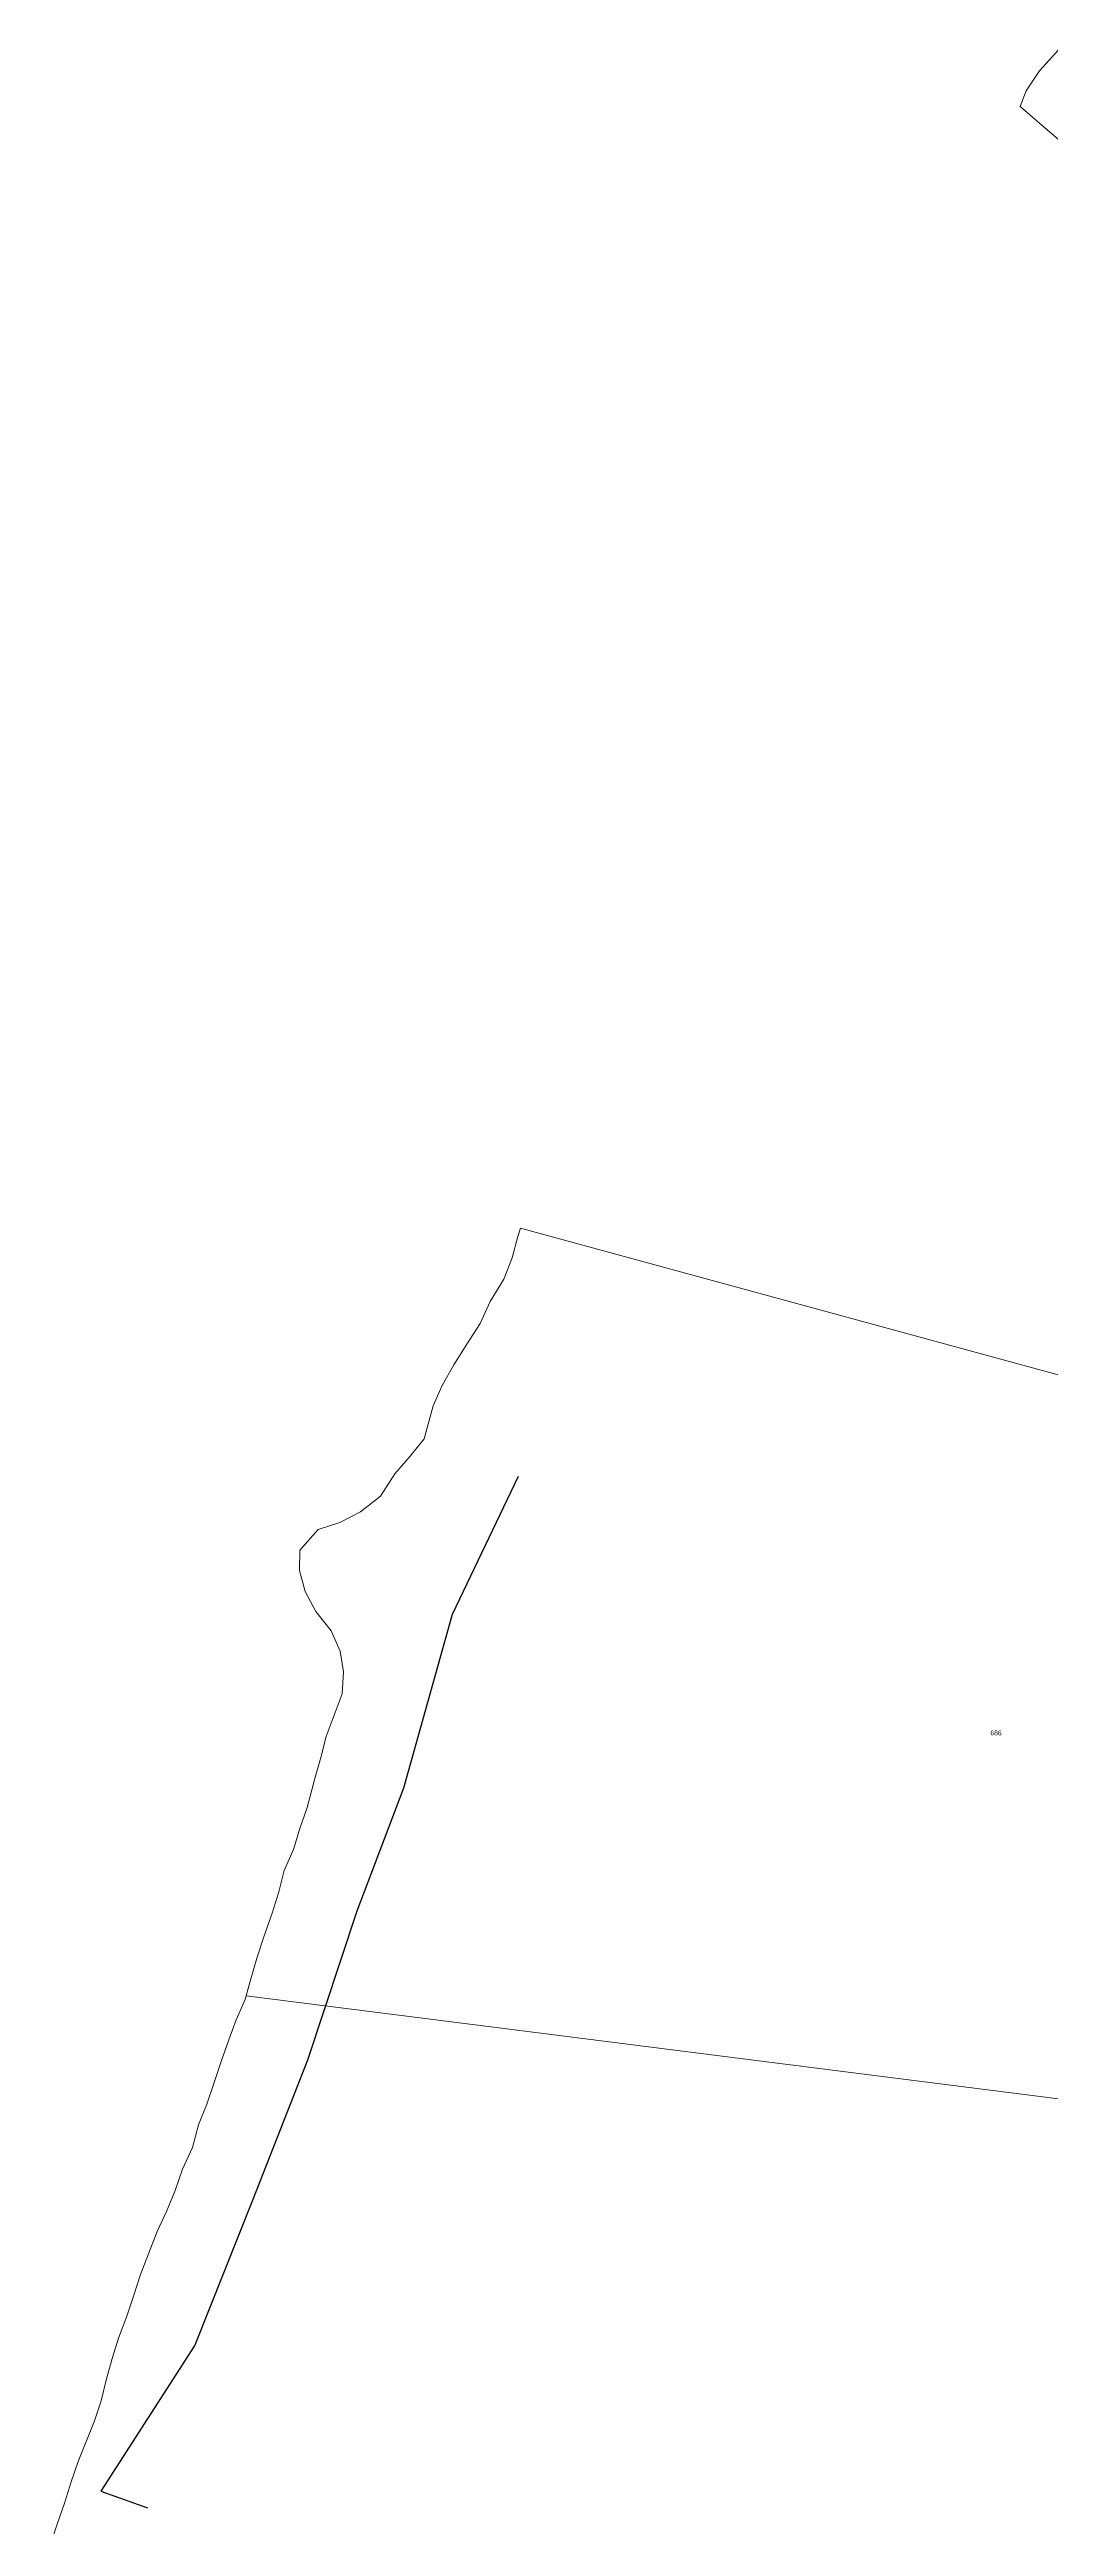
# Model space of a CAD drawing. Header units: metres. Extents: x 284044 to 286251, y 6274170 to 6277073.
# Drawn here: x 284467 to 284842, y 6275878 to 6276806 of the extents above; entities that cross this region are included whole.
import ezdxf

# ---------------------------------------------------------------- set-up
doc = ezdxf.new("R2010")
doc.units = ezdxf.units.M
doc.layers.add('Cadastre Land Parcels_SP_EXT', color=9, linetype='Continuous', lineweight=5)
doc.layers.add('Services_SP_EXT', color=7, linetype='Continuous')
doc.styles.get("Standard").update_dxf_attribs({"font": 'arial.ttf'})

msp = doc.modelspace()

# ---------------------------------------------------------------- linework, layer by layer
at = {"layer": 'Cadastre Land Parcels_SP_EXT', "linetype": 'Continuous'}
for points in [[(284845.06, 6276806.12), (284837.76, 6276798.15), (284832.81, 6276790.61), (284830.51, 6276784.81), (284880.53, 6276741.75)], [(284860.42, 6276305.35), (284643.44, 6276364.57), (284642.44, 6276361.49), (284640.27, 6276353.47), (284637.17, 6276345.5), (284632.06, 6276337.14), (284628.27, 6276328.93), (284623.34, 6276321.09), (284618.51, 6276313.35), (284614.08, 6276305.72), (284610.67, 6276298.05), (284607.35, 6276285.73), (284602.15, 6276279.16), (284596.39, 6276272.51), (284590.97, 6276264.24), (284583.53, 6276258.31), (284575.78, 6276254.4), (284567.68, 6276251.69), (284560.82, 6276243.96), (284560.66, 6276236.33), (284562.84, 6276228.5), (284566.83, 6276221.06), (284572.55, 6276213.7), (284575.94, 6276206.12), (284576.63, 6276201.55), (284577.1, 6276198.45), (284576.66, 6276190.1), (284570.68, 6276174.17), (284568.71, 6276166.26), (284566.42, 6276158.43), (284563.56, 6276147.62), (284560.77, 6276139.67), (284558.38, 6276131.84), (284554.88, 6276123.96), (284552.91, 6276115.94), (284550.43, 6276108), (284547.46, 6276099.53), (284544.78, 6276091.48), (284542.4, 6276083.44), (284540.68, 6276076.98), (284616.64, 6276067.35), (285368.51, 6275971.98)], [(285368.51, 6275971.98), (284616.64, 6276067.35), (284540.68, 6276076.98), (284540.27, 6276075.64), (284536.9, 6276068.01), (284534.14, 6276060.49), (284531.39, 6276052.46), (284528.63, 6276044.13), (284525.97, 6276036.4), (284522.81, 6276028.67), (284520.56, 6276020.24), (284516.8, 6276012.11), (284514.14, 6276004.08), (284510.88, 6275996.25), (284507.31, 6275988.72), (284504.15, 6275980.38), (284501.09, 6275972.65), (284498.63, 6275964.93), (284495.97, 6275957.01), (284492.82, 6275948.77), (284490.46, 6275941.15), (284488.31, 6275933.03), (284486.36, 6275925.31), (284483.9, 6275917.79), (284477.78, 6275902.54), (284475.12, 6275894.92), (284472.66, 6275886.99), (284469.91, 6275879.07), (284467.05, 6275870.53)]]:
    msp.add_lwpolyline(points, dxfattribs=at)
at = {"layer": 'Services_SP_EXT'}
msp.add_lwpolyline([(284642.57, 6276271.62), (284617.87, 6276219.87), (284599.63, 6276154.85), (284582.18, 6276108.69), (284563.6, 6276052.95), (284543.17, 6276000.77), (284521.45, 6275946.19), (284486.23, 6275891.51), (284503.8, 6275885.17)], dxfattribs=at)

# ---------------------------------------------------------------- texts
at = {"layer": 'Cadastre Land Parcels_SP_EXT'}
msp.add_text('686', height=1.8, dxfattribs=at).set_placement((284819.44, 6276174.62))

doc.saveas('drawing.dxf')
